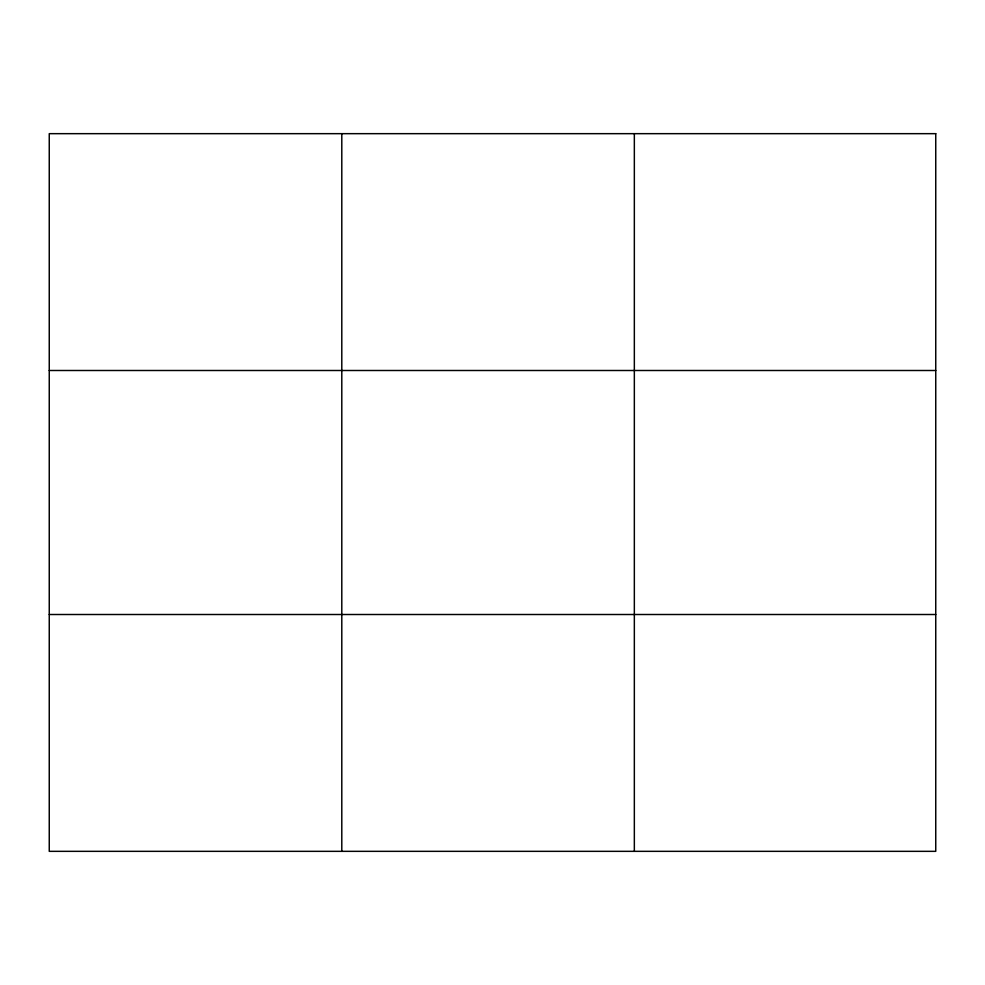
<?xml version="1.0" encoding="UTF-8"?>
<svg xmlns="http://www.w3.org/2000/svg" width="985" height="985" viewBox="0 0 985 985"><rect width="100%" height="100%" fill="white"/><g stroke="black" fill="none" stroke-linecap="round" stroke-linejoin="round"><path stroke-width="1.48" d="M341.795 851.336L341.795 133.665M634.34 851.336L634.34 133.665M49.25 370.495L935.75 370.495M49.25 614.505L935.75 614.505M935.75 133.665L935.75 851.336L49.25 851.336L49.25 133.665L935.75 133.665"/></g></svg>
